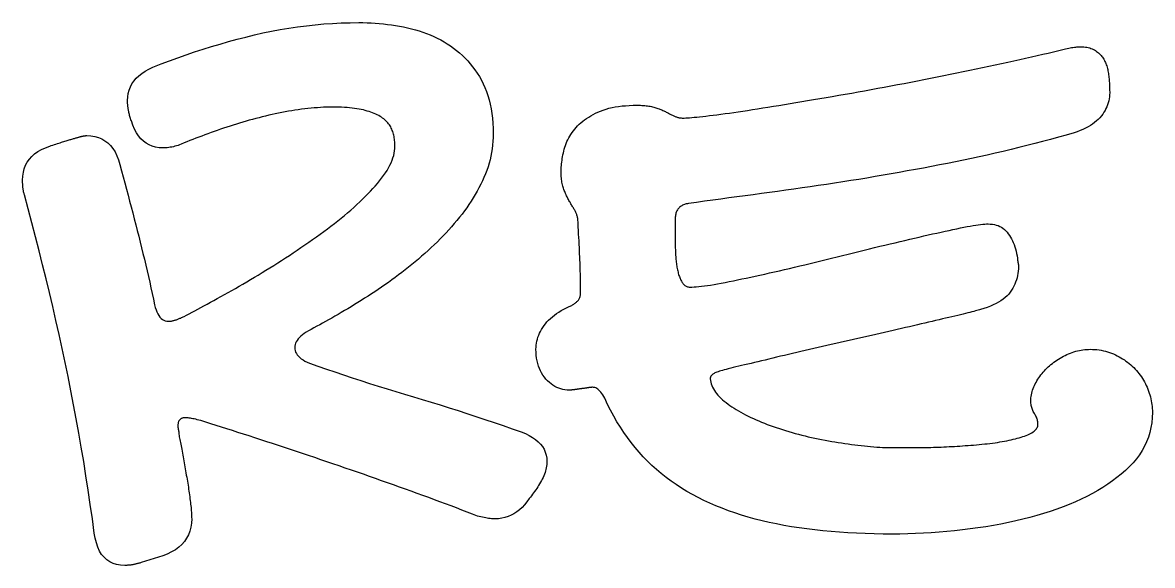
# Model space of a CAD drawing. Header units: millimetres. Extents: x 0 to 54.3, y 0.2 to 27.6.
# Drawn here: x 4.922 to 9.158, y 0.195 to 2.23 of the extents above; entities that cross this region are included whole.
import ezdxf

# ---------------------------------------------------------------- set-up
doc = ezdxf.new("R2010")
doc.units = ezdxf.units.MM

msp = doc.modelspace()

# ---------------------------------------------------------------- linework, layer by layer
for points in [[(5.5164, 1.7744), (5.5105, 1.7721), (5.5046, 1.77), (5.4987, 1.7681), (5.4928, 1.7664), (5.487, 1.765), (5.4812, 1.7637), (5.4754, 1.7626), (5.4697, 1.7617), (5.464, 1.761), (5.4583, 1.7605), (5.4526, 1.7602), (5.4469, 1.7601), (5.4331, 1.7608), (5.4199, 1.7629), (5.4075, 1.7665), (5.3959, 1.7714), (5.385, 1.7777), (5.3748, 1.7855), (5.3654, 1.7946), (5.3567, 1.8052), (5.3488, 1.8172), (5.3416, 1.8306), (5.3351, 1.8454), (5.3294, 1.8616), (5.328, 1.866), (5.3266, 1.8703), (5.3254, 1.8744), (5.3242, 1.8784), (5.3231, 1.8823), (5.3221, 1.8861), (5.3212, 1.8897), (5.3203, 1.8933), (5.3196, 1.8967), (5.3189, 1.8999), (5.3183, 1.9031), (5.3179, 1.9061), (5.3174, 1.9091), (5.317, 1.9119), (5.3167, 1.9148), (5.3164, 1.9176), (5.3161, 1.9203), (5.3159, 1.923), (5.3156, 1.9257), (5.3155, 1.9283), (5.3154, 1.9308), (5.3153, 1.9333), (5.3152, 1.9358), (5.3152, 1.9382), (5.3158, 1.9518), (5.3178, 1.9649), (5.3211, 1.9773), (5.3257, 1.9892), (5.3316, 2.0005), (5.3388, 2.0112), (5.3473, 2.0213), (5.3571, 2.0307), (5.3683, 2.0396), (5.3807, 2.048), (5.3945, 2.0557), (5.4096, 2.0628), (5.4408, 2.0751), (5.4721, 2.0869), (5.5035, 2.0984), (5.535, 2.1095), (5.5666, 2.1202), (5.5983, 2.1305), (5.6301, 2.1403), (5.662, 2.1498), (5.694, 2.1589), (5.7261, 2.1676), (5.7583, 2.176), (5.7906, 2.1839), (5.823, 2.1913), (5.8554, 2.198), (5.8878, 2.2041), (5.9204, 2.2096), (5.9529, 2.2144), (5.9855, 2.2186), (6.0182, 2.2221), (6.0509, 2.225), (6.0837, 2.2273), (6.1165, 2.2289), (6.1494, 2.2298), (6.1823, 2.2302), (6.1977, 2.23), (6.2131, 2.2296), (6.2284, 2.2289), (6.2437, 2.228), (6.259, 2.2268), (6.2742, 2.2253), (6.2894, 2.2235), (6.3046, 2.2215), (6.3197, 2.2191), (6.3348, 2.2166), (6.3498, 2.2137), (6.3648, 2.2106), (6.3797, 2.2071), (6.3942, 2.2033), (6.4086, 2.199), (6.4227, 2.1944), (6.4365, 2.1893), (6.45, 2.1839), (6.4633, 2.178), (6.4764, 2.1718), (6.4892, 2.1652), (6.5017, 2.1582), (6.5139, 2.1507), (6.5259, 2.1429), (6.5376, 2.1347), (6.5489, 2.126), (6.5599, 2.1169), (6.5704, 2.1073), (6.5806, 2.0973), (6.5905, 2.0868), (6.5999, 2.0759), (6.609, 2.0646), (6.6177, 2.0528), (6.6261, 2.0405), (6.6341, 2.0279), (6.6417, 2.0147), (6.6488, 2.0011), (6.6553, 1.9869), (6.6611, 1.9721), (6.6664, 1.9568), (6.671, 1.9408), (6.6751, 1.9244), (6.6785, 1.9073), (6.6812, 1.8897), (6.6834, 1.8715), (6.6849, 1.8527), (6.6859, 1.8334), (6.6862, 1.8135), (6.6859, 1.7993), (6.6852, 1.7852), (6.684, 1.7712), (6.6823, 1.7573), (6.6802, 1.7435), (6.6775, 1.7298), (6.6744, 1.7162), (6.6707, 1.7027), (6.6666, 1.6893), (6.6621, 1.676), (6.657, 1.6628), (6.6515, 1.6497), (6.6455, 1.6367), (6.6393, 1.6238), (6.6327, 1.611), (6.6258, 1.5983), (6.6187, 1.5857), (6.6112, 1.5732), (6.6034, 1.5607), (6.5953, 1.5484), (6.5869, 1.5362), (6.5781, 1.5241), (6.5691, 1.5121), (6.5598, 1.5002), (6.5502, 1.4883), (6.5403, 1.4766), (6.5303, 1.465), (6.52, 1.4535), (6.5095, 1.442), (6.4988, 1.4307), (6.4878, 1.4195), (6.4767, 1.4084), (6.4653, 1.3973), (6.4537, 1.3864), (6.4418, 1.3756), (6.4298, 1.3648), (6.4176, 1.3542), (6.4054, 1.3438), (6.3931, 1.3335), (6.3807, 1.3233), (6.3683, 1.3133), (6.3559, 1.3034), (6.3434, 1.2937), (6.3309, 1.2841), (6.3183, 1.2747), (6.3056, 1.2654), (6.293, 1.2563), (6.2802, 1.2473), (6.2675, 1.2385), (6.2548, 1.2298), (6.2421, 1.2212), (6.2294, 1.2128), (6.2167, 1.2045), (6.2041, 1.1964), (6.1915, 1.1883), (6.1789, 1.1805), (6.1664, 1.1727), (6.1539, 1.1651), (6.1414, 1.1576), (6.1289, 1.1503), (6.1165, 1.1431), (6.1043, 1.1361), (6.0924, 1.1292), (6.0806, 1.1225), (6.069, 1.1159), (6.0577, 1.1096), (6.0465, 1.1033), (6.0355, 1.0973), (6.0247, 1.0914), (6.0141, 1.0856), (6.0037, 1.08), (5.9936, 1.0746), (5.9853, 1.0696), (5.9778, 1.0645), (5.971, 1.0594), (5.9649, 1.0542), (5.9595, 1.0491), (5.9548, 1.0439), (5.9509, 1.0387), (5.9477, 1.0335), (5.9452, 1.0282), (5.9434, 1.0229), (5.9423, 1.0176), (5.9419, 1.0123), (5.9423, 1.0062), (5.9435, 1.0003), (5.9454, 0.9946), (5.9481, 0.9891), (5.9515, 0.9839), (5.9557, 0.9789), (5.9607, 0.9741), (5.9665, 0.9696), (5.973, 0.9652), (5.9803, 0.9611), (5.9883, 0.9572), (5.9971, 0.9535), (6.0289, 0.9423), (6.0609, 0.9312), (6.0929, 0.9203), (6.1251, 0.9094), (6.1574, 0.8987), (6.1899, 0.8881), (6.2224, 0.8776), (6.2551, 0.8673), (6.2879, 0.8571), (6.3208, 0.847), (6.3539, 0.837), (6.3871, 0.8271), (6.4203, 0.8172), (6.4537, 0.8071), (6.4871, 0.7969), (6.5206, 0.7864), (6.5542, 0.7757), (6.5878, 0.7648), (6.6215, 0.7537), (6.6553, 0.7424), (6.6892, 0.731), (6.7231, 0.7193), (6.7571, 0.7074), (6.7912, 0.6954), (6.8066, 0.6892), (6.8206, 0.6824), (6.8333, 0.6751), (6.8446, 0.6673), (6.8547, 0.6589), (6.8633, 0.65), (6.8707, 0.6405), (6.8767, 0.6305), (6.8814, 0.6199), (6.8847, 0.6088), (6.8867, 0.5972), (6.8874, 0.585), (6.8872, 0.579), (6.8868, 0.5731), (6.8861, 0.5671), (6.8851, 0.5611), (6.8838, 0.5551), (6.8823, 0.5491), (6.8804, 0.5431), (6.8783, 0.5371), (6.8759, 0.5311), (6.8732, 0.525), (6.8702, 0.5189), (6.8669, 0.5129), (6.8635, 0.5068), (6.86, 0.5009), (6.8564, 0.495), (6.8528, 0.4892), (6.8491, 0.4835), (6.8453, 0.4779), (6.8415, 0.4724), (6.8376, 0.467), (6.8337, 0.4616), (6.8297, 0.4564), (6.8256, 0.4512), (6.8215, 0.4461), (6.8127, 0.4339), (6.8036, 0.4227), (6.7941, 0.4126), (6.7843, 0.4036), (6.7741, 0.3956), (6.7636, 0.3887), (6.7528, 0.3828), (6.7416, 0.378), (6.73, 0.3743), (6.7181, 0.3717), (6.7059, 0.3701), (6.6933, 0.3695), (6.6888, 0.3696), (6.6841, 0.3698), (6.6792, 0.3702), (6.6741, 0.3707), (6.6689, 0.3714), (6.6635, 0.3722), (6.6579, 0.3732), (6.6522, 0.3743), (6.6462, 0.3755), (6.6401, 0.3769), (6.6339, 0.3785), (6.6274, 0.3802), (6.608, 0.3877), (6.5884, 0.3951), (6.5685, 0.4027), (6.5484, 0.4103), (6.528, 0.4179), (6.5075, 0.4256), (6.4866, 0.4334), (6.4656, 0.4411), (6.4443, 0.449), (6.4228, 0.4569), (6.401, 0.4648), (6.379, 0.4728), (6.3569, 0.4808), (6.3347, 0.4888), (6.3124, 0.4968), (6.29, 0.5047), (6.2676, 0.5127), (6.2451, 0.5206), (6.2225, 0.5286), (6.1998, 0.5365), (6.1771, 0.5444), (6.1543, 0.5523), (6.1314, 0.5602), (6.1084, 0.5681), (6.0854, 0.5759), (6.0625, 0.5837), (6.0397, 0.5914), (6.0169, 0.5991), (5.9942, 0.6068), (5.9715, 0.6143), (5.9489, 0.6219), (5.9264, 0.6294), (5.9039, 0.6368), (5.8815, 0.6442), (5.8592, 0.6516), (5.8369, 0.6589), (5.8148, 0.6661), (5.7929, 0.6732), (5.7713, 0.6802), (5.75, 0.6871), (5.729, 0.6938), (5.7082, 0.7005), (5.6877, 0.707), (5.6675, 0.7135), (5.6476, 0.7198), (5.6279, 0.726), (5.6085, 0.7321), (5.5894, 0.7381), (5.5827, 0.7398), (5.5765, 0.7414), (5.5706, 0.7428), (5.565, 0.744), (5.5599, 0.7451), (5.5551, 0.7461), (5.5507, 0.7469), (5.5467, 0.7476), (5.543, 0.7481), (5.5397, 0.7485), (5.5367, 0.7487), (5.5342, 0.7488), (5.5319, 0.7487), (5.5296, 0.7486), (5.5275, 0.7484), (5.5254, 0.7481), (5.5234, 0.7477), (5.5215, 0.7472), (5.5197, 0.7467), (5.518, 0.746), (5.5163, 0.7453), (5.5148, 0.7444), (5.5133, 0.7435), (5.5119, 0.7425), (5.5107, 0.7414), (5.5095, 0.7401), (5.5084, 0.7386), (5.5075, 0.7369), (5.5066, 0.735), (5.5059, 0.733), (5.5053, 0.7307), (5.5048, 0.7283), (5.5044, 0.7257), (5.5041, 0.7229), (5.504, 0.7199), (5.5039, 0.7167), (5.5039, 0.7158), (5.504, 0.7149), (5.504, 0.7139), (5.5041, 0.7129), (5.5042, 0.7118), (5.5044, 0.7107), (5.5045, 0.7096), (5.5047, 0.7084), (5.5049, 0.7072), (5.5052, 0.706), (5.5054, 0.7047), (5.5057, 0.7034), (5.506, 0.702), (5.5062, 0.7007), (5.5065, 0.6993), (5.5067, 0.6979), (5.5069, 0.6965), (5.507, 0.6951), (5.5072, 0.6937), (5.5073, 0.6923), (5.5074, 0.6909), (5.5074, 0.6894), (5.5075, 0.6879), (5.5075, 0.6865), (5.5084, 0.6819), (5.5093, 0.6771), (5.5103, 0.672), (5.5113, 0.6668), (5.5124, 0.6613), (5.5135, 0.6555), (5.5146, 0.6495), (5.5158, 0.6433), (5.517, 0.6369), (5.5182, 0.6302), (5.5195, 0.6233), (5.5208, 0.6161), (5.5222, 0.6088), (5.5235, 0.6015), (5.5248, 0.5942), (5.5262, 0.5868), (5.5275, 0.5793), (5.5288, 0.5718), (5.5302, 0.5643), (5.5315, 0.5568), (5.5329, 0.5492), (5.5342, 0.5416), (5.5355, 0.5339), (5.5369, 0.5262), (5.5382, 0.5185), (5.5395, 0.5109), (5.5407, 0.5033), (5.5419, 0.4958), (5.5431, 0.4884), (5.5442, 0.481), (5.5453, 0.4737), (5.5464, 0.4665), (5.5474, 0.4593), (5.5484, 0.4521), (5.5493, 0.4451), (5.5502, 0.4381), (5.5511, 0.4312), (5.5518, 0.4246), (5.5525, 0.4181), (5.5532, 0.4119), (5.5537, 0.4058), (5.5542, 0.4), (5.5546, 0.3944), (5.555, 0.389), (5.5552, 0.3838), (5.5554, 0.3789), (5.5555, 0.3741), (5.5556, 0.3695), (5.5548, 0.3533), (5.5525, 0.338), (5.5488, 0.3235), (5.5435, 0.3098), (5.5367, 0.2969), (5.5284, 0.285), (5.5186, 0.2738), (5.5073, 0.2635), (5.4945, 0.254), (5.4801, 0.2454), (5.4643, 0.2376), (5.4469, 0.2306), (5.3668, 0.2057), (5.3639, 0.2048), (5.361, 0.204), (5.3581, 0.2032), (5.3553, 0.2025), (5.3526, 0.2017), (5.3499, 0.201), (5.3473, 0.2004), (5.3447, 0.1998), (5.3421, 0.1992), (5.3396, 0.1987), (5.3372, 0.1982), (5.3348, 0.1977), (5.3324, 0.1973), (5.33, 0.1969), (5.3275, 0.1965), (5.3251, 0.1962), (5.3226, 0.1959), (5.3201, 0.1957), (5.3175, 0.1955), (5.315, 0.1953), (5.3124, 0.1952), (5.3098, 0.1951), (5.3072, 0.1951), (5.3045, 0.195), (5.2887, 0.1959), (5.2741, 0.1984), (5.2607, 0.2026), (5.2483, 0.2085), (5.2371, 0.2161), (5.227, 0.2253), (5.2181, 0.2362), (5.2103, 0.2488), (5.2037, 0.2631), (5.1982, 0.2791), (5.1938, 0.2968), (5.1905, 0.3161), (5.1833, 0.3701), (5.1756, 0.4239), (5.1677, 0.4776), (5.1594, 0.5312), (5.1508, 0.5846), (5.1418, 0.6379), (5.1325, 0.6911), (5.1229, 0.7442), (5.1129, 0.7972), (5.1026, 0.85), (5.092, 0.9027), (5.081, 0.9553), (5.0698, 1.0078), (5.0583, 1.0603), (5.0465, 1.1128), (5.0345, 1.1652), (5.0222, 1.2176), (5.0096, 1.27), (4.9968, 1.3224), (4.9837, 1.3747), (4.9704, 1.427), (4.9568, 1.4793), (4.9429, 1.5316), (4.9288, 1.5838), (4.928, 1.5868), (4.9272, 1.5896), (4.9264, 1.5925), (4.9257, 1.5952), (4.9251, 1.5979), (4.9246, 1.6005), (4.9241, 1.6031), (4.9237, 1.6056), (4.9233, 1.608), (4.923, 1.6104), (4.9228, 1.6127), (4.9226, 1.615), (4.9224, 1.6172), (4.9223, 1.6194), (4.9222, 1.6215), (4.9221, 1.6236), (4.922, 1.6257), (4.9219, 1.6277), (4.9218, 1.6297), (4.9218, 1.6316), (4.9217, 1.6335), (4.9217, 1.6354), (4.9217, 1.6372), (4.9217, 1.639), (4.9224, 1.6543), (4.9245, 1.6688), (4.928, 1.6824), (4.933, 1.6952), (4.9393, 1.7072), (4.9471, 1.7183), (4.9562, 1.7285), (4.9668, 1.738), (4.9788, 1.7465), (4.9922, 1.7543), (5.007, 1.7612), (5.0232, 1.7672), (5.0293, 1.7693), (5.0353, 1.7712), (5.041, 1.7731), (5.0466, 1.7749), (5.052, 1.7767), (5.0572, 1.7784), (5.0623, 1.78), (5.0671, 1.7815), (5.0718, 1.7829), (5.0762, 1.7843), (5.0805, 1.7856), (5.0846, 1.7868), (5.0886, 1.788), (5.0924, 1.7891), (5.0961, 1.7902), (5.0996, 1.7913), (5.1031, 1.7923), (5.1064, 1.7933), (5.1096, 1.7942), (5.1127, 1.7951), (5.1157, 1.796), (5.1185, 1.7968), (5.1212, 1.7976), (5.1238, 1.7984), (5.1263, 1.7991), (5.1286, 1.7998), (5.1309, 1.8004), (5.1331, 1.8011), (5.1352, 1.8016), (5.1371, 1.8022), (5.139, 1.8027), (5.1408, 1.8031), (5.1425, 1.8036), (5.1441, 1.804), (5.1455, 1.8043), (5.1469, 1.8046), (5.1483, 1.8049), (5.1496, 1.8052), (5.1509, 1.8054), (5.1522, 1.8056), (5.1534, 1.8058), (5.1547, 1.806), (5.156, 1.8061), (5.1572, 1.8062), (5.1584, 1.8063), (5.1597, 1.8064), (5.1609, 1.8064), (5.1621, 1.8064), (5.1776, 1.8056), (5.1922, 1.8034), (5.2059, 1.7996), (5.2186, 1.7943), (5.2304, 1.7875), (5.2413, 1.7792), (5.2512, 1.7694), (5.2602, 1.7581), (5.2682, 1.7453), (5.2753, 1.731), (5.2815, 1.7151), (5.2867, 1.6978), (5.2929, 1.6747), (5.299, 1.6517), (5.3051, 1.6289), (5.3111, 1.6062), (5.3171, 1.5836), (5.323, 1.5611), (5.3288, 1.5388), (5.3346, 1.5166), (5.3403, 1.4945), (5.3459, 1.4725), (5.3515, 1.4507), (5.357, 1.4289), (5.3625, 1.4073), (5.3678, 1.3857), (5.3731, 1.3642), (5.3783, 1.3427), (5.3834, 1.3212), (5.3884, 1.2998), (5.3933, 1.2785), (5.3982, 1.2572), (5.4029, 1.236), (5.4076, 1.2148), (5.4122, 1.1936), (5.4167, 1.1725), (5.4192, 1.1626), (5.4221, 1.1535), (5.4252, 1.1453), (5.4287, 1.1379), (5.4326, 1.1314), (5.4367, 1.1258), (5.4412, 1.121), (5.446, 1.1171), (5.4511, 1.1141), (5.4565, 1.112), (5.4622, 1.1107), (5.4683, 1.1102), (5.4701, 1.1103), (5.472, 1.1103), (5.4739, 1.1105), (5.4758, 1.1107), (5.4778, 1.111), (5.4799, 1.1113), (5.482, 1.1117), (5.4841, 1.1122), (5.4863, 1.1127), (5.4886, 1.1133), (5.4909, 1.114), (5.4932, 1.1147), (5.4956, 1.1154), (5.4981, 1.1163), (5.5007, 1.1172), (5.5033, 1.1181), (5.506, 1.1192), (5.5088, 1.1202), (5.5117, 1.1214), (5.5146, 1.1226), (5.5176, 1.1239), (5.5207, 1.1252), (5.5238, 1.1266), (5.5271, 1.128), (5.5367, 1.1332), (5.5467, 1.1385), (5.5571, 1.1441), (5.5677, 1.1498), (5.5787, 1.1557), (5.5901, 1.1619), (5.6017, 1.1682), (5.6137, 1.1747), (5.6261, 1.1814), (5.6387, 1.1884), (5.6517, 1.1955), (5.6651, 1.2028), (5.6786, 1.2103), (5.6923, 1.2179), (5.706, 1.2257), (5.7199, 1.2336), (5.7338, 1.2416), (5.7478, 1.2498), (5.762, 1.2581), (5.7762, 1.2665), (5.7906, 1.2751), (5.805, 1.2838), (5.8196, 1.2926), (5.8342, 1.3016), (5.8489, 1.3107), (5.8635, 1.3199), (5.8782, 1.3292), (5.8928, 1.3385), (5.9073, 1.348), (5.9219, 1.3575), (5.9364, 1.3671), (5.9509, 1.3768), (5.9654, 1.3866), (5.9799, 1.3965), (5.9943, 1.4064), (6.0087, 1.4165), (6.023, 1.4266), (6.037, 1.4366), (6.0508, 1.4467), (6.0643, 1.4568), (6.0776, 1.4669), (6.0906, 1.477), (6.1034, 1.4871), (6.1159, 1.4972), (6.1282, 1.5073), (6.1403, 1.5174), (6.1521, 1.5275), (6.1636, 1.5375), (6.1748, 1.5476), (6.1857, 1.5577), (6.1963, 1.5677), (6.2064, 1.5777), (6.2162, 1.5877), (6.2257, 1.5976), (6.2348, 1.6076), (6.2435, 1.6175), (6.2519, 1.6273), (6.2599, 1.6372), (6.2676, 1.647), (6.2749, 1.6568), (6.2817, 1.6666), (6.2879, 1.6762), (6.2936, 1.6858), (6.2986, 1.6952), (6.3031, 1.7046), (6.3069, 1.7138), (6.3102, 1.723), (6.3129, 1.732), (6.3149, 1.741), (6.3164, 1.7498), (6.3173, 1.7586), (6.3176, 1.7672), (6.3175, 1.7725), (6.3173, 1.7778), (6.317, 1.7829), (6.3165, 1.788), (6.3159, 1.793), (6.3152, 1.7979), (6.3143, 1.8028), (6.3133, 1.8076), (6.3121, 1.8123), (6.3108, 1.8169), (6.3094, 1.8215), (6.3078, 1.826), (6.3061, 1.8304), (6.3041, 1.8347), (6.3019, 1.8389), (6.2994, 1.843), (6.2967, 1.847), (6.2938, 1.8509), (6.2906, 1.8547), (6.2872, 1.8584), (6.2836, 1.862), (6.2798, 1.8656), (6.2757, 1.869), (6.2713, 1.8723), (6.2667, 1.8755), (6.2619, 1.8786), (6.2568, 1.8815), (6.2514, 1.8843), (6.2458, 1.8871), (6.2399, 1.8896), (6.2338, 1.8921), (6.2274, 1.8944), (6.2207, 1.8967), (6.2138, 1.8987), (6.2066, 1.9007), (6.1992, 1.9025), (6.1915, 1.9043), (6.1834, 1.9058), (6.175, 1.9072), (6.1663, 1.9085), (6.1572, 1.9096), (6.1478, 1.9106), (6.1381, 1.9114), (6.128, 1.912), (6.1176, 1.9126), (6.1068, 1.9129), (6.0958, 1.9132), (6.0844, 1.9132), (6.073, 1.9132), (6.0616, 1.9129), (6.0501, 1.9125), (6.0386, 1.9119), (6.0269, 1.9112), (6.0151, 1.9103), (6.0033, 1.9093), (5.9914, 1.9081), (5.9794, 1.9067), (5.9673, 1.9052), (5.9551, 1.9035), (5.9428, 1.9017), (5.9305, 1.8997), (5.9182, 1.8976), (5.9059, 1.8954), (5.8937, 1.8931), (5.8814, 1.8906), (5.8691, 1.8881), (5.8569, 1.8854), (5.8447, 1.8827), (5.8325, 1.8798), (5.8203, 1.8768), (5.8081, 1.8737), (5.7959, 1.8705), (5.7838, 1.8672), (5.7716, 1.8638), (5.7595, 1.8604), (5.7475, 1.8568), (5.7354, 1.8533), (5.7234, 1.8496), (5.7114, 1.8458), (5.6994, 1.842), (5.6874, 1.8381), (5.6755, 1.8341), (5.6636, 1.8301), (5.6517, 1.826), (5.6399, 1.8218), (5.6282, 1.8176), (5.6165, 1.8134), (5.605, 1.8092), (5.5936, 1.8049), (5.5823, 1.8006), (5.571, 1.7963), (5.5599, 1.792), (5.5489, 1.7876), (5.5379, 1.7832), (5.5271, 1.7788), (5.5164, 1.7744)], [(7.0583, 0.8627), (7.0574, 0.8627), (7.0564, 0.8627), (7.0552, 0.8626), (7.0541, 0.8625), (7.0528, 0.8624), (7.0514, 0.8623), (7.05, 0.8621), (7.0484, 0.8619), (7.0468, 0.8617), (7.0451, 0.8615), (7.0433, 0.8612), (7.0414, 0.8609), (7.0395, 0.8607), (7.0375, 0.8604), (7.0355, 0.8601), (7.0335, 0.8598), (7.0314, 0.8595), (7.0294, 0.8592), (7.0273, 0.8589), (7.0252, 0.8586), (7.023, 0.8583), (7.0209, 0.858), (7.0187, 0.8577), (7.0165, 0.8574), (7.0142, 0.8571), (7.012, 0.8568), (7.0098, 0.8565), (7.0077, 0.8562), (7.0055, 0.8559), (7.0033, 0.8556), (7.0012, 0.8553), (6.9991, 0.855), (6.9969, 0.8547), (6.9948, 0.8544), (6.9927, 0.8541), (6.9906, 0.8538), (6.9886, 0.8535), (6.9866, 0.8533), (6.9847, 0.853), (6.9829, 0.8528), (6.9812, 0.8527), (6.9795, 0.8525), (6.9779, 0.8524), (6.9764, 0.8522), (6.975, 0.8522), (6.9736, 0.8521), (6.9723, 0.8521), (6.9711, 0.852), (6.9628, 0.8523), (6.9548, 0.8532), (6.9469, 0.8547), (6.9392, 0.8567), (6.9317, 0.8593), (6.9243, 0.8625), (6.9171, 0.8663), (6.9101, 0.8706), (6.9033, 0.8756), (6.8966, 0.8811), (6.8901, 0.8872), (6.8838, 0.8939), (6.8778, 0.9011), (6.8724, 0.9086), (6.8675, 0.9165), (6.863, 0.9249), (6.8591, 0.9335), (6.8558, 0.9426), (6.8529, 0.9521), (6.8506, 0.9619), (6.8488, 0.9722), (6.8475, 0.9828), (6.8467, 0.9938), (6.8464, 1.0052), (6.8466, 1.0129), (6.8473, 1.0205), (6.8483, 1.0281), (6.8498, 1.0356), (6.8517, 1.0431), (6.854, 1.0506), (6.8567, 1.058), (6.8599, 1.0653), (6.8635, 1.0726), (6.8674, 1.0799), (6.8719, 1.0871), (6.8767, 1.0942), (6.882, 1.1012), (6.8877, 1.108), (6.8939, 1.1147), (6.9006, 1.1211), (6.9078, 1.1273), (6.9154, 1.1334), (6.9235, 1.1392), (6.9321, 1.1448), (6.9411, 1.1503), (6.9506, 1.1555), (6.9606, 1.1606), (6.9711, 1.1654), (6.9743, 1.1669), (6.9774, 1.1685), (6.9804, 1.17), (6.9832, 1.1716), (6.986, 1.1733), (6.9886, 1.175), (6.9912, 1.1767), (6.9936, 1.1785), (6.9959, 1.1803), (6.9981, 1.1821), (7.0002, 1.184), (7.0022, 1.1859), (7.0041, 1.1879), (7.0058, 1.19), (7.0073, 1.1923), (7.0086, 1.1947), (7.0099, 1.1972), (7.0109, 1.1999), (7.0118, 1.2027), (7.0125, 1.2057), (7.0131, 1.2088), (7.0135, 1.212), (7.0137, 1.2153), (7.0138, 1.2188), (7.0138, 1.2284), (7.0137, 1.238), (7.0136, 1.2478), (7.0135, 1.2577), (7.0133, 1.2677), (7.0131, 1.2778), (7.0129, 1.288), (7.0126, 1.2984), (7.0123, 1.3088), (7.0119, 1.3194), (7.0115, 1.33), (7.0111, 1.3408), (7.0107, 1.3518), (7.0102, 1.3631), (7.0096, 1.3747), (7.009, 1.3866), (7.0084, 1.3988), (7.0078, 1.4114), (7.0071, 1.4242), (7.0064, 1.4373), (7.0056, 1.4508), (7.0048, 1.4646), (7.004, 1.4786), (7.0031, 1.493), (7.0028, 1.496), (7.0023, 1.4989), (7.0017, 1.5018), (7.001, 1.5047), (7.0002, 1.5076), (6.9993, 1.5104), (6.9983, 1.5132), (6.9972, 1.516), (6.9959, 1.5187), (6.9946, 1.5215), (6.9931, 1.5242), (6.9915, 1.5269), (6.9899, 1.5296), (6.9882, 1.5323), (6.9865, 1.5352), (6.9848, 1.538), (6.9831, 1.541), (6.9813, 1.544), (6.9795, 1.5471), (6.9777, 1.5502), (6.9758, 1.5534), (6.974, 1.5567), (6.9721, 1.56), (6.9702, 1.5634), (6.9683, 1.5668), (6.9664, 1.5703), (6.9646, 1.5739), (6.9628, 1.5775), (6.961, 1.5812), (6.9593, 1.585), (6.9576, 1.5888), (6.9559, 1.5926), (6.9543, 1.5966), (6.9527, 1.6006), (6.9512, 1.6046), (6.9497, 1.6088), (6.9483, 1.613), (6.947, 1.6174), (6.9458, 1.622), (6.9447, 1.6268), (6.9438, 1.6317), (6.943, 1.6368), (6.9423, 1.6421), (6.9418, 1.6475), (6.9413, 1.6532), (6.941, 1.659), (6.9409, 1.6649), (6.9408, 1.6711), (6.9409, 1.6768), (6.9411, 1.6826), (6.9414, 1.6886), (6.9419, 1.6947), (6.9425, 1.701), (6.9432, 1.7074), (6.9441, 1.7139), (6.9451, 1.7205), (6.9463, 1.7273), (6.9476, 1.7343), (6.949, 1.7413), (6.9506, 1.7485), (6.9524, 1.7558), (6.9544, 1.7629), (6.9568, 1.77), (6.9595, 1.777), (6.9625, 1.784), (6.9657, 1.7908), (6.9693, 1.7976), (6.9731, 1.8043), (6.9773, 1.811), (6.9817, 1.8175), (6.9865, 1.824), (6.9915, 1.8304), (6.9969, 1.8367), (7.0026, 1.8429), (7.0087, 1.8488), (7.0151, 1.8546), (7.0218, 1.8602), (7.0289, 1.8656), (7.0364, 1.8709), (7.0442, 1.8759), (7.0523, 1.8808), (7.0608, 1.8856), (7.0696, 1.8901), (7.0788, 1.8945), (7.0884, 1.8987), (7.0984, 1.9024), (7.109, 1.9058), (7.12, 1.9089), (7.1315, 1.9116), (7.1435, 1.9139), (7.156, 1.9159), (7.169, 1.9175), (7.1824, 1.9187), (7.1964, 1.9196), (7.2108, 1.9202), (7.2257, 1.9204), (7.2318, 1.9203), (7.2378, 1.9202), (7.2436, 1.9199), (7.2492, 1.9196), (7.2547, 1.9191), (7.2599, 1.9186), (7.2651, 1.9179), (7.27, 1.9172), (7.2747, 1.9163), (7.2793, 1.9154), (7.2838, 1.9144), (7.288, 1.9132), (7.2921, 1.912), (7.2961, 1.9108), (7.3001, 1.9095), (7.3039, 1.9082), (7.3077, 1.9068), (7.3114, 1.9054), (7.315, 1.904), (7.3185, 1.9025), (7.3219, 1.901), (7.3252, 1.8995), (7.3285, 1.8979), (7.3316, 1.8963), (7.3347, 1.8947), (7.3377, 1.8931), (7.3407, 1.8916), (7.3437, 1.8901), (7.3466, 1.8886), (7.3494, 1.8872), (7.3522, 1.8858), (7.355, 1.8844), (7.3577, 1.8831), (7.3603, 1.8819), (7.3629, 1.8806), (7.3654, 1.8794), (7.368, 1.8783), (7.3705, 1.8772), (7.3731, 1.8763), (7.3756, 1.8754), (7.3782, 1.8747), (7.3808, 1.8741), (7.3834, 1.8735), (7.386, 1.8731), (7.3886, 1.8727), (7.3913, 1.8725), (7.3939, 1.8723), (7.3966, 1.8723), (7.4017, 1.8724), (7.4077, 1.8726), (7.4144, 1.8729), (7.4219, 1.8735), (7.4302, 1.8741), (7.4393, 1.875), (7.4492, 1.8759), (7.4599, 1.877), (7.4714, 1.8783), (7.4837, 1.8797), (7.4967, 1.8813), (7.5106, 1.883), (7.525, 1.8848), (7.54, 1.8868), (7.5555, 1.8889), (7.5714, 1.8911), (7.5878, 1.8934), (7.6047, 1.8959), (7.6221, 1.8985), (7.6399, 1.9012), (7.6583, 1.904), (7.6771, 1.907), (7.6964, 1.91), (7.7162, 1.9132), (7.7364, 1.9165), (7.757, 1.9199), (7.7779, 1.9234), (7.7991, 1.9269), (7.8207, 1.9305), (7.8426, 1.9342), (7.8649, 1.9379), (7.8875, 1.9417), (7.9105, 1.9456), (7.9338, 1.9496), (7.9575, 1.9536), (7.9815, 1.9577), (8.0057, 1.9619), (8.03, 1.9662), (8.0543, 1.9705), (8.0787, 1.9749), (8.1032, 1.9793), (8.1277, 1.9838), (8.1523, 1.9883), (8.177, 1.993), (8.2017, 1.9976), (8.2264, 2.0024), (8.2513, 2.0072), (8.2762, 2.0121), (8.3011, 2.017), (8.3258, 2.0219), (8.3505, 2.0268), (8.3751, 2.0317), (8.3996, 2.0367), (8.424, 2.0417), (8.4482, 2.0466), (8.4724, 2.0516), (8.4965, 2.0566), (8.5205, 2.0616), (8.5444, 2.0667), (8.5682, 2.0717), (8.5917, 2.0767), (8.6149, 2.0817), (8.6377, 2.0867), (8.6602, 2.0917), (8.6822, 2.0966), (8.7039, 2.1015), (8.7253, 2.1064), (8.7462, 2.1113), (8.7668, 2.1161), (8.787, 2.1209), (8.8069, 2.1257), (8.8264, 2.1305), (8.8322, 2.1319), (8.838, 2.1332), (8.8436, 2.1344), (8.8491, 2.1354), (8.8545, 2.1363), (8.8597, 2.1371), (8.8649, 2.1378), (8.8699, 2.1384), (8.8748, 2.1388), (8.8795, 2.1391), (8.8842, 2.1393), (8.8887, 2.1394), (8.8948, 2.1392), (8.9007, 2.1389), (8.9064, 2.1383), (8.9119, 2.1375), (8.9172, 2.1364), (8.9223, 2.1351), (8.9271, 2.1336), (8.9318, 2.1318), (8.9362, 2.1298), (8.9405, 2.1276), (8.9445, 2.1251), (8.9483, 2.1224), (8.9519, 2.1196), (8.9554, 2.1166), (8.9587, 2.1135), (8.9619, 2.1103), (8.9649, 2.107), (8.9677, 2.1035), (8.9703, 2.1), (8.9729, 2.0963), (8.9752, 2.0926), (8.9774, 2.0887), (8.9794, 2.0847), (8.9813, 2.0806), (8.983, 2.0764), (8.9846, 2.0721), (8.9861, 2.0677), (8.9875, 2.0633), (8.9888, 2.0587), (8.9899, 2.0541), (8.991, 2.0494), (8.9919, 2.0446), (8.9928, 2.0397), (8.9935, 2.0347), (8.9941, 2.0297), (8.9946, 2.0245), (8.995, 2.0194), (8.9954, 2.0143), (8.9958, 2.0092), (8.9961, 2.0042), (8.9964, 1.9993), (8.9966, 1.9945), (8.9968, 1.9897), (8.997, 1.9849), (8.9971, 1.9803), (8.9972, 1.9757), (8.9973, 1.9711), (8.9973, 1.9666), (8.9971, 1.959), (8.9964, 1.9514), (8.9953, 1.9439), (8.9938, 1.9365), (8.9919, 1.9292), (8.9895, 1.9219), (8.9867, 1.9148), (8.9834, 1.9077), (8.9798, 1.9007), (8.9756, 1.8938), (8.9711, 1.887), (8.9661, 1.8803), (8.9607, 1.8737), (8.9546, 1.8674), (8.948, 1.8613), (8.9409, 1.8555), (8.9332, 1.8498), (8.925, 1.8445), (8.9161, 1.8393), (8.9068, 1.8344), (8.8969, 1.8297), (8.8864, 1.8253), (8.8753, 1.8211), (8.8637, 1.8171), (8.8343, 1.8086), (8.8049, 1.8002), (8.7754, 1.7921), (8.7459, 1.7841), (8.7164, 1.7764), (8.6868, 1.7688), (8.6572, 1.7614), (8.6275, 1.7542), (8.5978, 1.7471), (8.5681, 1.7403), (8.5383, 1.7336), (8.5085, 1.7272), (8.4787, 1.7208), (8.4488, 1.7146), (8.4189, 1.7085), (8.3889, 1.7024), (8.359, 1.6965), (8.3289, 1.6907), (8.2989, 1.6849), (8.2688, 1.6793), (8.2386, 1.6738), (8.2084, 1.6683), (8.1782, 1.663), (8.148, 1.6577), (8.1177, 1.6526), (8.0874, 1.6475), (8.0571, 1.6425), (8.0267, 1.6376), (7.9963, 1.6328), (7.9659, 1.6281), (7.9355, 1.6235), (7.905, 1.619), (7.8746, 1.6145), (7.8441, 1.6101), (7.8135, 1.6058), (7.783, 1.6016), (7.7524, 1.5975), (7.7219, 1.5933), (7.6914, 1.5892), (7.6609, 1.585), (7.6305, 1.5809), (7.6, 1.5767), (7.5696, 1.5726), (7.5392, 1.5684), (7.5089, 1.5643), (7.4786, 1.5601), (7.4483, 1.5559), (7.418, 1.5518), (7.4139, 1.5511), (7.41, 1.5503), (7.4063, 1.5493), (7.4027, 1.5481), (7.3994, 1.5468), (7.3962, 1.5453), (7.3931, 1.5437), (7.3903, 1.5419), (7.3876, 1.5399), (7.3851, 1.5378), (7.3827, 1.5355), (7.3806, 1.5331), (7.3786, 1.5305), (7.3768, 1.5278), (7.3751, 1.5249), (7.3737, 1.5219), (7.3724, 1.5188), (7.3712, 1.5155), (7.3703, 1.5121), (7.3695, 1.5086), (7.3689, 1.5049), (7.3685, 1.5011), (7.3682, 1.4971), (7.3681, 1.493), (7.3681, 1.42), (7.3681, 1.415), (7.3682, 1.4099), (7.3682, 1.4048), (7.3683, 1.3997), (7.3684, 1.3945), (7.3686, 1.3893), (7.3687, 1.3841), (7.3689, 1.3789), (7.3691, 1.3736), (7.3694, 1.3683), (7.3696, 1.363), (7.3699, 1.3577), (7.3702, 1.3524), (7.3706, 1.3472), (7.3711, 1.342), (7.3716, 1.3369), (7.3722, 1.3319), (7.3728, 1.327), (7.3735, 1.3221), (7.3742, 1.3174), (7.3751, 1.3126), (7.376, 1.308), (7.3769, 1.3034), (7.3779, 1.299), (7.379, 1.2946), (7.3801, 1.2903), (7.3813, 1.2862), (7.3826, 1.2822), (7.3839, 1.2784), (7.3853, 1.2747), (7.3867, 1.2711), (7.3882, 1.2677), (7.3898, 1.2644), (7.3914, 1.2612), (7.3931, 1.2582), (7.3948, 1.2553), (7.3967, 1.2526), (7.3986, 1.2502), (7.4006, 1.2479), (7.4027, 1.2459), (7.405, 1.2442), (7.4073, 1.2426), (7.4097, 1.2414), (7.4122, 1.2403), (7.4149, 1.2395), (7.4176, 1.2389), (7.4204, 1.2385), (7.4233, 1.2384), (7.4308, 1.2385), (7.4389, 1.2389), (7.4476, 1.2395), (7.457, 1.2404), (7.4671, 1.2415), (7.4778, 1.2429), (7.4892, 1.2445), (7.5013, 1.2463), (7.514, 1.2484), (7.5273, 1.2508), (7.5413, 1.2534), (7.556, 1.2562), (7.5711, 1.2592), (7.5866, 1.2624), (7.6024, 1.2656), (7.6185, 1.269), (7.6349, 1.2725), (7.6517, 1.276), (7.6687, 1.2797), (7.6861, 1.2835), (7.7039, 1.2874), (7.7219, 1.2915), (7.7403, 1.2956), (7.7589, 1.2998), (7.7779, 1.3042), (7.7969, 1.3086), (7.8161, 1.3131), (7.8355, 1.3177), (7.855, 1.3223), (7.8747, 1.327), (7.8945, 1.3318), (7.9144, 1.3366), (7.9345, 1.3416), (7.9548, 1.3466), (7.9752, 1.3517), (7.9957, 1.3568), (8.0163, 1.362), (8.0366, 1.3671), (8.0568, 1.3721), (8.0768, 1.377), (8.0965, 1.3819), (8.1162, 1.3866), (8.1356, 1.3914), (8.1548, 1.396), (8.1739, 1.4006), (8.1927, 1.405), (8.2114, 1.4095), (8.2299, 1.4138), (8.2481, 1.418), (8.2659, 1.4222), (8.2834, 1.4262), (8.3005, 1.4301), (8.3172, 1.4339), (8.3336, 1.4376), (8.3496, 1.4412), (8.3652, 1.4447), (8.3804, 1.448), (8.3953, 1.4513), (8.4098, 1.4544), (8.424, 1.4574), (8.4376, 1.4603), (8.4505, 1.4629), (8.4627, 1.4652), (8.4742, 1.4673), (8.485, 1.4692), (8.4952, 1.4708), (8.5046, 1.4721), (8.5134, 1.4732), (8.5214, 1.4741), (8.5288, 1.4747), (8.5355, 1.4751), (8.5415, 1.4752), (8.5496, 1.475), (8.5574, 1.4742), (8.5649, 1.4729), (8.572, 1.4712), (8.5788, 1.4689), (8.5853, 1.4661), (8.5915, 1.4628), (8.5973, 1.459), (8.6027, 1.4547), (8.6079, 1.4499), (8.6127, 1.4446), (8.6171, 1.4387), (8.6213, 1.4325), (8.6253, 1.426), (8.629, 1.4193), (8.6325, 1.4123), (8.6357, 1.4051), (8.6387, 1.3976), (8.6415, 1.3898), (8.6441, 1.3817), (8.6464, 1.3735), (8.6484, 1.3649), (8.6503, 1.3561), (8.6519, 1.347), (8.6519, 1.3456), (8.6519, 1.3441), (8.652, 1.3427), (8.6521, 1.3413), (8.6522, 1.3399), (8.6523, 1.3386), (8.6525, 1.3372), (8.6527, 1.336), (8.6529, 1.3347), (8.6531, 1.3334), (8.6534, 1.3322), (8.6536, 1.331), (8.6539, 1.3298), (8.6542, 1.3286), (8.6544, 1.3273), (8.6546, 1.3261), (8.6548, 1.3248), (8.655, 1.3234), (8.6551, 1.3221), (8.6552, 1.3207), (8.6553, 1.3193), (8.6554, 1.3179), (8.6554, 1.3165), (8.6554, 1.315), (8.6552, 1.3064), (8.6546, 1.298), (8.6535, 1.2897), (8.652, 1.2814), (8.65, 1.2733), (8.6476, 1.2653), (8.6448, 1.2575), (8.6416, 1.2497), (8.6379, 1.242), (8.6338, 1.2345), (8.6292, 1.227), (8.6243, 1.2197), (8.6187, 1.2126), (8.6125, 1.2058), (8.6056, 1.1993), (8.5981, 1.1931), (8.5898, 1.1872), (8.5809, 1.1817), (8.5713, 1.1764), (8.561, 1.1715), (8.55, 1.1668), (8.5383, 1.1625), (8.526, 1.1584), (8.513, 1.1547), (8.5091, 1.1535), (8.5047, 1.1521), (8.4996, 1.1507), (8.494, 1.1491), (8.4878, 1.1474), (8.4809, 1.1456), (8.4735, 1.1437), (8.4655, 1.1417), (8.4569, 1.1395), (8.4477, 1.1373), (8.4379, 1.1349), (8.4275, 1.1325), (8.4167, 1.1299), (8.4055, 1.1273), (8.394, 1.1246), (8.3822, 1.1218), (8.3701, 1.1189), (8.3576, 1.116), (8.3449, 1.113), (8.3318, 1.1099), (8.3184, 1.1068), (8.3046, 1.1035), (8.2906, 1.1002), (8.2762, 1.0969), (8.2615, 1.0934), (8.2467, 1.09), (8.2317, 1.0865), (8.2164, 1.0829), (8.201, 1.0793), (8.1854, 1.0757), (8.1695, 1.0721), (8.1535, 1.0684), (8.1373, 1.0647), (8.1209, 1.0609), (8.1043, 1.0571), (8.0874, 1.0532), (8.0706, 1.0494), (8.0537, 1.0456), (8.0369, 1.0417), (8.0202, 1.0379), (8.0035, 1.0341), (7.9868, 1.0303), (7.9703, 1.0265), (7.9537, 1.0228), (7.9372, 1.019), (7.9208, 1.0153), (7.9044, 1.0116), (7.888, 1.0078), (7.8718, 1.0041), (7.8558, 1.0005), (7.8399, 0.9968), (7.8242, 0.9932), (7.8087, 0.9896), (7.7934, 0.986), (7.7783, 0.9825), (7.7634, 0.979), (7.7486, 0.9755), (7.7341, 0.972), (7.7197, 0.9685), (7.7055, 0.9651), (7.6916, 0.9618), (7.6782, 0.9585), (7.6652, 0.9554), (7.6526, 0.9523), (7.6405, 0.9494), (7.6287, 0.9466), (7.6175, 0.9439), (7.6066, 0.9414), (7.5962, 0.9389), (7.5862, 0.9365), (7.5767, 0.9343), (7.5675, 0.9322), (7.5598, 0.9301), (7.5526, 0.9282), (7.5459, 0.9263), (7.5397, 0.9245), (7.5341, 0.9227), (7.529, 0.921), (7.5245, 0.9194), (7.5204, 0.9179), (7.517, 0.9165), (7.514, 0.9151), (7.5116, 0.9138), (7.5097, 0.9126), (7.5081, 0.9114), (7.5067, 0.9101), (7.5054, 0.9088), (7.5042, 0.9074), (7.5032, 0.906), (7.5023, 0.9046), (7.5016, 0.9031), (7.501, 0.9015), (7.5005, 0.8999), (7.5001, 0.8982), (7.4999, 0.8965), (7.4999, 0.8948), (7.5007, 0.8883), (7.502, 0.8819), (7.5037, 0.8755), (7.5059, 0.8693), (7.5086, 0.8631), (7.5117, 0.8569), (7.5152, 0.8509), (7.5193, 0.8449), (7.5237, 0.839), (7.5287, 0.8332), (7.5341, 0.8275), (7.5399, 0.8218), (7.5462, 0.8162), (7.5526, 0.8107), (7.5594, 0.8052), (7.5664, 0.7998), (7.5738, 0.7945), (7.5813, 0.7893), (7.5892, 0.7841), (7.5973, 0.779), (7.6057, 0.774), (7.6144, 0.7691), (7.6233, 0.7642), (7.6325, 0.7595), (7.642, 0.7547), (7.6516, 0.7501), (7.6615, 0.7456), (7.6715, 0.7411), (7.6817, 0.7366), (7.6922, 0.7323), (7.7028, 0.728), (7.7136, 0.7239), (7.7247, 0.7197), (7.7359, 0.7157), (7.7473, 0.7117), (7.7589, 0.7078), (7.7707, 0.704), (7.7825, 0.7003), (7.7944, 0.6968), (7.8064, 0.6933), (7.8185, 0.6899), (7.8306, 0.6867), (7.8428, 0.6835), (7.8551, 0.6805), (7.8674, 0.6776), (7.8799, 0.6748), (7.8924, 0.6721), (7.9049, 0.6695), (7.9175, 0.6671), (7.9301, 0.6647), (7.9426, 0.6624), (7.9551, 0.6601), (7.9675, 0.658), (7.9799, 0.656), (7.9923, 0.654), (8.0046, 0.6521), (8.0169, 0.6503), (8.0292, 0.6486), (8.0414, 0.647), (8.0536, 0.6455), (8.0657, 0.6441), (8.0776, 0.6428), (8.0894, 0.6416), (8.1011, 0.6406), (8.1126, 0.6396), (8.1239, 0.6388), (8.1351, 0.6382), (8.1462, 0.6376), (8.1571, 0.6372), (8.1679, 0.6369), (8.1785, 0.6367), (8.1889, 0.6366), (8.1935, 0.6366), (8.1985, 0.6366), (8.2037, 0.6366), (8.2093, 0.6366), (8.2152, 0.6366), (8.2214, 0.6366), (8.228, 0.6366), (8.2348, 0.6366), (8.242, 0.6366), (8.2495, 0.6366), (8.2573, 0.6366), (8.2655, 0.6366), (8.2739, 0.6366), (8.2824, 0.6367), (8.291, 0.6368), (8.2998, 0.6369), (8.3087, 0.6371), (8.3178, 0.6373), (8.327, 0.6375), (8.3363, 0.6378), (8.3458, 0.6381), (8.3554, 0.6385), (8.3651, 0.6388), (8.375, 0.6393), (8.385, 0.6397), (8.395, 0.6402), (8.405, 0.6408), (8.4152, 0.6414), (8.4253, 0.642), (8.4355, 0.6426), (8.4458, 0.6433), (8.4561, 0.644), (8.4665, 0.6448), (8.4769, 0.6456), (8.4873, 0.6464), (8.4979, 0.6473), (8.5083, 0.6482), (8.5186, 0.6492), (8.5287, 0.6502), (8.5386, 0.6513), (8.5484, 0.6525), (8.5579, 0.6537), (8.5674, 0.655), (8.5766, 0.6564), (8.5857, 0.6578), (8.5945, 0.6593), (8.6033, 0.6608), (8.6118, 0.6624), (8.6201, 0.6641), (8.6282, 0.6658), (8.6361, 0.6677), (8.6437, 0.6695), (8.651, 0.6715), (8.6581, 0.6736), (8.6649, 0.6757), (8.6715, 0.6779), (8.6779, 0.6801), (8.684, 0.6825), (8.6899, 0.6849), (8.6955, 0.6873), (8.7007, 0.6899), (8.7056, 0.6926), (8.7099, 0.6953), (8.7138, 0.6981), (8.7172, 0.701), (8.7202, 0.704), (8.7227, 0.7071), (8.7248, 0.7103), (8.7264, 0.7136), (8.7275, 0.7169), (8.7282, 0.7203), (8.7284, 0.7239), (8.7283, 0.7271), (8.7281, 0.7304), (8.7276, 0.7338), (8.7269, 0.7371), (8.7261, 0.7405), (8.7251, 0.7439), (8.7239, 0.7473), (8.7225, 0.7508), (8.7209, 0.7542), (8.7192, 0.7577), (8.7172, 0.7613), (8.7151, 0.7648), (8.7129, 0.7684), (8.711, 0.772), (8.7092, 0.7757), (8.7077, 0.7794), (8.7063, 0.7832), (8.7051, 0.7871), (8.704, 0.7909), (8.7032, 0.7949), (8.7026, 0.7989), (8.7021, 0.8029), (8.7018, 0.807), (8.7017, 0.8111), (8.7019, 0.817), (8.7023, 0.8229), (8.7029, 0.8288), (8.7039, 0.8347), (8.7051, 0.8406), (8.7066, 0.8465), (8.7084, 0.8523), (8.7104, 0.8582), (8.7127, 0.864), (8.7153, 0.8698), (8.7182, 0.8756), (8.7213, 0.8814), (8.7247, 0.8872), (8.7282, 0.8928), (8.7318, 0.8983), (8.7356, 0.9038), (8.7396, 0.9091), (8.7438, 0.9144), (8.7481, 0.9195), (8.7526, 0.9246), (8.7572, 0.9295), (8.762, 0.9343), (8.7669, 0.9391), (8.772, 0.9437), (8.7773, 0.9483), (8.7827, 0.9526), (8.7882, 0.9569), (8.7938, 0.961), (8.7996, 0.9649), (8.8054, 0.9687), (8.8114, 0.9723), (8.8176, 0.9758), (8.8238, 0.9791), (8.8302, 0.9823), (8.8367, 0.9854), (8.8433, 0.9883), (8.85, 0.991), (8.8566, 0.9934), (8.8634, 0.9957), (8.8701, 0.9977), (8.8768, 0.9994), (8.8836, 1.0009), (8.8903, 1.0022), (8.8971, 1.0033), (8.9039, 1.0041), (8.9107, 1.0047), (8.9175, 1.0051), (8.9243, 1.0052), (8.9328, 1.005), (8.9412, 1.0046), (8.9495, 1.0039), (8.9577, 1.0029), (8.9658, 1.0016), (8.9737, 1.0001), (8.9815, 0.9982), (8.9892, 0.9961), (8.9967, 0.9937), (9.0042, 0.991), (9.0115, 0.988), (9.0187, 0.9847), (9.0257, 0.9812), (9.0326, 0.9775), (9.0393, 0.9737), (9.0459, 0.9697), (9.0523, 0.9655), (9.0585, 0.9611), (9.0646, 0.9566), (9.0705, 0.9519), (9.0762, 0.947), (9.0818, 0.9419), (9.0873, 0.9367), (9.0925, 0.9313), (9.0976, 0.9257), (9.1025, 0.92), (9.1072, 0.9142), (9.1117, 0.9082), (9.116, 0.9021), (9.1201, 0.8959), (9.124, 0.8895), (9.1278, 0.883), (9.1313, 0.8764), (9.1346, 0.8696), (9.1377, 0.8627), (9.1406, 0.8556), (9.1433, 0.8485), (9.1458, 0.8413), (9.148, 0.8341), (9.15, 0.8269), (9.1518, 0.8197), (9.1533, 0.8124), (9.1546, 0.8051), (9.1557, 0.7978), (9.1565, 0.7905), (9.1571, 0.7832), (9.1574, 0.7758), (9.1575, 0.7684), (9.1569, 0.749), (9.1551, 0.7301), (9.1521, 0.7116), (9.1479, 0.6936), (9.1425, 0.676), (9.1359, 0.6589), (9.1281, 0.6422), (9.1192, 0.6259), (9.109, 0.6101), (9.0976, 0.5948), (9.085, 0.5799), (9.0712, 0.5654), (9.0564, 0.5513), (9.0409, 0.5377), (9.0247, 0.5245), (9.0078, 0.5117), (8.9901, 0.4993), (8.9717, 0.4873), (8.9526, 0.4757), (8.9327, 0.4645), (8.9121, 0.4537), (8.8908, 0.4433), (8.8687, 0.4334), (8.8459, 0.4238), (8.8225, 0.4147), (8.7987, 0.4059), (8.7743, 0.3976), (8.7494, 0.3896), (8.724, 0.382), (8.6982, 0.3749), (8.6718, 0.3681), (8.6449, 0.3617), (8.6176, 0.3557), (8.5897, 0.3501), (8.5614, 0.3449), (8.5326, 0.3401), (8.5035, 0.3357), (8.4744, 0.3317), (8.4452, 0.3281), (8.416, 0.3248), (8.3869, 0.3219), (8.3576, 0.3195), (8.3284, 0.3173), (8.2991, 0.3156), (8.2698, 0.3143), (8.2405, 0.3133), (8.2112, 0.3127), (8.1818, 0.3126), (8.1476, 0.3127), (8.114, 0.3133), (8.0808, 0.3143), (8.0481, 0.3156), (8.0159, 0.3173), (7.9842, 0.3195), (7.953, 0.3219), (7.9223, 0.3248), (7.892, 0.3281), (7.8623, 0.3317), (7.8331, 0.3357), (7.8043, 0.3401), (7.7761, 0.345), (7.7484, 0.3503), (7.7211, 0.356), (7.6943, 0.3622), (7.6681, 0.3689), (7.6423, 0.376), (7.617, 0.3836), (7.5923, 0.3916), (7.568, 0.4001), (7.5442, 0.409), (7.5209, 0.4184), (7.4981, 0.4283), (7.4758, 0.4386), (7.454, 0.4495), (7.4328, 0.4608), (7.412, 0.4727), (7.3918, 0.4851), (7.3721, 0.4979), (7.3529, 0.5113), (7.3343, 0.5252), (7.3161, 0.5396), (7.2985, 0.5545), (7.2814, 0.5699), (7.2648, 0.5859), (7.2488, 0.6023), (7.2332, 0.6194), (7.2181, 0.637), (7.2035, 0.6552), (7.1894, 0.674), (7.1758, 0.6934), (7.1627, 0.7133), (7.1501, 0.7338), (7.138, 0.755), (7.1264, 0.7766), (7.1152, 0.7989), (7.1046, 0.8218), (7.101, 0.8283), (7.0974, 0.8343), (7.0937, 0.8397), (7.09, 0.8445), (7.0862, 0.8488), (7.0823, 0.8525), (7.0785, 0.8556), (7.0745, 0.8582), (7.0705, 0.8602), (7.0665, 0.8616), (7.0624, 0.8624), (7.0583, 0.8627)]]:
    msp.add_lwpolyline(points, close=True)

doc.saveas('drawing.dxf')
